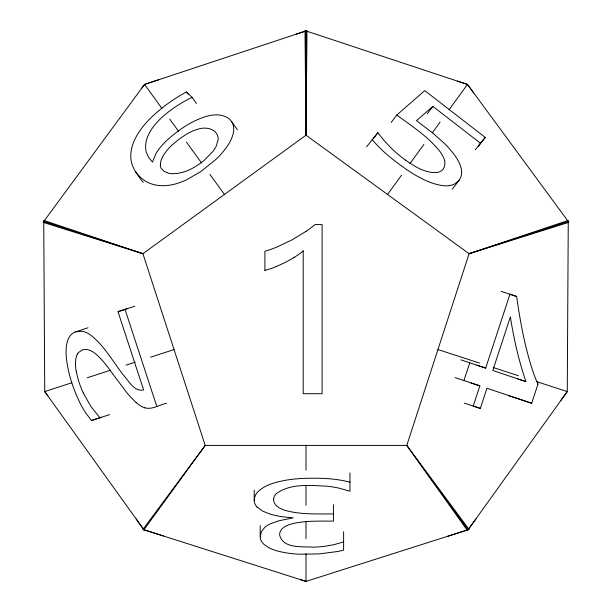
<?xml version="1.0" encoding="UTF-8"?>
<svg xmlns="http://www.w3.org/2000/svg" width="612" height="612" viewBox="0 0 612 612"><rect width="100%" height="100%" fill="white"/><g stroke="black" fill="none" stroke-linecap="round" stroke-linejoin="round"><path stroke-width="0.92" d="M159.678 79.422L144.531 84.433L43.123 222.317L142.917 253.697L306 135.206L306.995 30.6L144.531 84.441L141.38 88.709M273.595 499.14C273.334 505.458 279.921 508.817 285.123 510.362C300.806 514.799 317.353 513.782 333.464 513.965M254.791 496.707L254.202 500.318L254.202 490.128M536.525 381.59L567.27 391.581L467.469 530.627L406.789 445.414L469.083 253.697L568.265 220.419L567.27 391.573L561.074 400.21M537.986 384.061L531.69 403.247L486.945 388.245L480.328 408.411L473.237 406.039L479.862 385.866L463.934 380.526L469.764 362.771L460.897 359.879M476.825 365.211L485.691 368.11L509.941 294.227L516.65 296.476C520.231 321.805 524.866 347.126 532.93 371.453A247.523 106.909 -71.9 0 0 537.979 384.084M475.853 518.945L468.081 529.763L447.862 536.219M163.503 536.02L143.919 529.763L205.211 445.414L142.917 253.697L43.735 220.419L44.73 391.573L47.828 395.895M387.541 194.448L401.518 175.216M409.902 163.679L423.879 144.447M432.263 132.903L440.089 122.132M449.032 109.823L467.476 84.433L568.877 222.317L469.083 253.697L306 135.206L305.005 30.6L467.469 84.441L473.757 92.986M366.527 146.888L377.826 132.735L384.588 141.15L392.078 148.953A57.413 25.199 37.2 0 0 400.286 156.137A58.553 25.704 37.2 0 0 403.79 158.845L405.534 160.13M373.328 138.656L377.826 132.735M391.19 122.423L396.806 115.025L424.759 90.599L485.217 137.432L478.477 146.314M427.252 113.771L432.875 106.373L480.382 143.17L485.217 137.432M475.333 149.833L480.382 143.17M452.367 189.108L459.107 180.226M302.909 251.042L303.192 250.767L303.192 393.707L322.111 393.707L322.111 224.573L314.958 224.573A98.264 98.264 0 0 1 306.031 231.351M432.875 106.373L416.481 120.648L432.47 132.781L444.45 143.46A60.114 26.385 37.2 0 1 448.061 147.217L451.993 151.745A46.122 20.25 37.2 0 1 457.432 159.441M306.046 231.374L291.825 239.981L277.228 246.919A109.12 109.12 0 0 1 264.897 251.257L264.889 270.382M294.051 257.545L285.337 262.403L276.249 266.572M196.437 103.443L192.114 97.362L186.43 91.953C173.012 99.129 160.627 108.301 149.749 118.927A54.147 23.409 -35.4 0 0 143.353 126.095A59.471 25.712 -35.4 0 0 138.236 133.248C133.982 140.033 130.8 147.806 130.769 155.922C130.348 166.28 137.417 174.726 143.239 182.491M192.114 97.362L189.077 98.853A58.507 25.299 -35.4 0 0 168.652 111.744L162.547 116.808A38.594 16.685 -35.4 0 0 154.431 125.353A44.607 19.286 -35.4 0 0 148.135 135.512L147.431 137.18A54.269 23.463 -35.4 0 0 146.36 140.469L145.58 145.258L145.786 149.864A89.207 38.564 -35.4 0 0 146.482 152.824L148.77 157.666L152.442 162.05L156.144 153.26A35.917 15.53 -35.4 0 1 159.87 147.897C166.808 139.475 175.483 132.659 184.556 126.661A45.112 19.5 -35.4 0 1 192.749 121.887C203.475 116.617 217.857 110.894 228.812 118.552A74.955 32.405 -35.4 0 1 230.655 120.319L237.387 129.683M87.99 327.764L75.62 331.842C70.173 333.456 67.588 339.209 66.693 344.38A37.982 16.57 71.8 0 0 66.142 349.146A40.813 17.802 71.8 0 0 66.119 354.486C67.297 372.18 73.195 389.339 81.052 405.113A55.34 24.136 71.8 0 0 86.055 413.375L91.517 420.49L109.678 414.599M295.917 34.272L306 30.937M75.62 331.842L81.694 331.237A53.94 23.531 71.8 0 1 83.706 331.635A54.889 23.937 71.8 0 1 90.974 335.3C104.637 346.109 113.013 361.845 123.647 375.34C128.903 381.085 134.265 392.047 143.636 389.982L118.001 311.692L127.724 308.494M118.001 311.692L134.77 306.245M91.517 420.49L101.24 417.285M144.937 407.844C152.396 409.918 159.556 404.685 166.548 403.277M343.615 541.941L333.808 544.703L325.653 546.179A49.977 22.231 0 0 1 312.916 547.159C302.037 546.401 282.392 548.803 279.585 534.651C279.715 527.988 287.036 525.088 292.505 523.696C305.893 520.475 319.808 521.217 333.464 521.103L333.464 504.709M71.864 382.76L44.73 391.573L144.531 530.627M87.241 377.765L110.749 370.122M126.126 365.127L135.175 362.189M150.544 357.194L174.06 349.551M469.083 253.697L568.257 221.475M406.789 445.414L205.211 445.414L142.917 529.457L306 581.4L469.083 529.457L406.789 445.414L468.081 529.77M349.957 482.195C334.68 478.117 318.676 477.896 302.963 478.416A68.598 30.516 0 0 0 286.049 480.183C276.318 482.049 265.937 484.383 258.409 491.252A45.709 20.334 0 0 0 254.806 496.707M300.928 579.778L306 581.4L306 553.822M43.743 221.475L142.917 253.697M437.94 349.551L479.54 363.077M493.111 367.483L518.433 375.714M501.075 291.335L516.65 296.476M517.966 379.004L525.945 381.605C518.701 360.59 513.828 338.826 510.37 316.886L492.775 370.49L525.945 381.605M455.068 377.635L463.934 380.526M470.995 382.974L479.862 385.866M513.958 397.456L531.69 403.247M464.37 403.14L480.328 408.411M457.371 81.09L467.469 84.433M469.764 362.771L485.691 368.11M508.595 395.658L513.063 397.157M396.806 115.025C411.93 126.263 428.278 136.598 440.005 151.608A31.22 13.701 37.2 0 1 442.989 156.45L443.532 157.582A28.733 12.615 37.2 0 1 444.87 161.775C445.743 178.888 423.894 171.88 415.586 166.533A44.225 19.416 37.2 0 1 405.542 160.115M136.185 402.642L130.608 397.058A103.267 45.043 71.8 0 1 125.82 391.343L112.455 373.511M257.139 507.065L262.823 511.196L270.955 514.424L281.275 516.689L293.194 517.867L278.758 520.804L270.642 523.696A35.412 15.751 0 0 0 264.835 527.322L261.362 531.675L260.199 536.762L260.199 525.647M99.955 417.805L90.936 406.544L83.247 392.981M372.142 139.482C382.401 152.021 395.536 161.897 408.801 171.054A63.977 28.083 37.2 0 0 419.794 177.572L422.127 178.765A49.526 21.741 37.2 0 0 449.353 185.688M135.68 171.85L136.996 173.609A180.961 78.237 -35.4 0 0 141.54 178.268C152.028 187.44 167.481 187.203 179.897 182.521A45.227 19.553 -35.4 0 0 186.859 179.66L201.272 171.276L216.243 159.105A49.511 21.405 -35.4 0 0 221.315 153.857L225.576 148.662A47.751 20.647 -35.4 0 0 229.89 141.999C233.203 135.864 235.773 127.61 231.443 121.321M144.524 84.433L161.851 108.286M169.677 119.057L178.62 131.366M186.446 142.137L201.539 162.907M209.924 174.451L224.459 194.448M143.919 529.763L136.139 518.945M186.43 91.953L188.052 94.233M457.416 159.434C460.997 165.324 463.781 173.479 459.474 179.721A68.896 30.24 37.2 0 1 457.814 181.68L454.624 183.96A50.888 22.338 37.2 0 1 449.231 185.551M125.047 309.45L156.825 406.483M349.957 472.938L349.957 491.229L339.033 488.147A58.714 26.117 0 0 0 327.152 486.203C310.437 485.477 290.685 483.105 276.295 493.639A31.296 13.923 0 0 0 273.656 499.14M343.615 531.759L343.615 550.104A61.223 27.234 0 0 1 337.472 551.534L319.043 553.906L299.704 554.189A53.986 24.021 0 0 1 287.189 553.041C278.873 551.58 269.907 549.783 263.489 543.892A38.9 17.312 0 0 1 260.268 536.762M306 30.929L306 135.206M306 445.414L306 470.138M306 485.354L306 505.321M306 521.485L306 538.606M257.055 507.08A38.556 17.151 0 0 1 254.271 500.318M112.44 373.565A136.002 59.318 71.8 0 0 103.191 361.417C98.899 356.781 94.447 351.472 88.12 349.72A51.752 22.575 71.8 0 0 82.299 349.972L78.412 352.573A27.157 11.842 71.8 0 0 77.51 353.943M144.945 407.898A48.891 21.328 71.8 0 1 136.185 402.604M83.286 392.927A39.061 17.037 71.8 0 1 76.27 371.216M76.209 371.193A26.607 11.605 71.8 0 1 77.456 353.851M276.242 266.557A80.807 80.807 0 0 1 264.889 270.397M302.978 251.127A58.851 58.851 0 0 1 293.99 257.438M160.405 163.802L160.367 164.643A32.979 14.26 -35.4 0 0 161.178 168.315L163.947 171.222L168.445 173.181A47.476 20.525 -35.4 0 0 171.689 173.686L177.71 173.425L183.003 172.224A31.901 13.793 -35.4 0 0 190.034 169.509A27.058 11.697 -35.4 0 0 194.394 167.229L200.223 163.412A35.305 15.262 -35.4 0 0 204.4 160.145L212.907 151.416A28.871 12.485 -35.4 0 0 216.212 146.214L218.14 139.544A40.476 17.496 -35.4 0 0 217.994 136.943C216.135 128.581 205.647 126.73 198.571 129.017A26.683 11.536 -35.4 0 0 193.491 130.723L192.16 131.297A29.108 12.584 -35.4 0 0 186.606 134.143L179.324 138.955L171.513 145.48A30.271 13.089 -35.4 0 0 168.346 148.792L165.684 152.067A31.901 13.793 -35.4 0 0 162.96 156.251A32.796 14.183 -35.4 0 0 160.673 162.042L160.405 163.802"/></g></svg>
